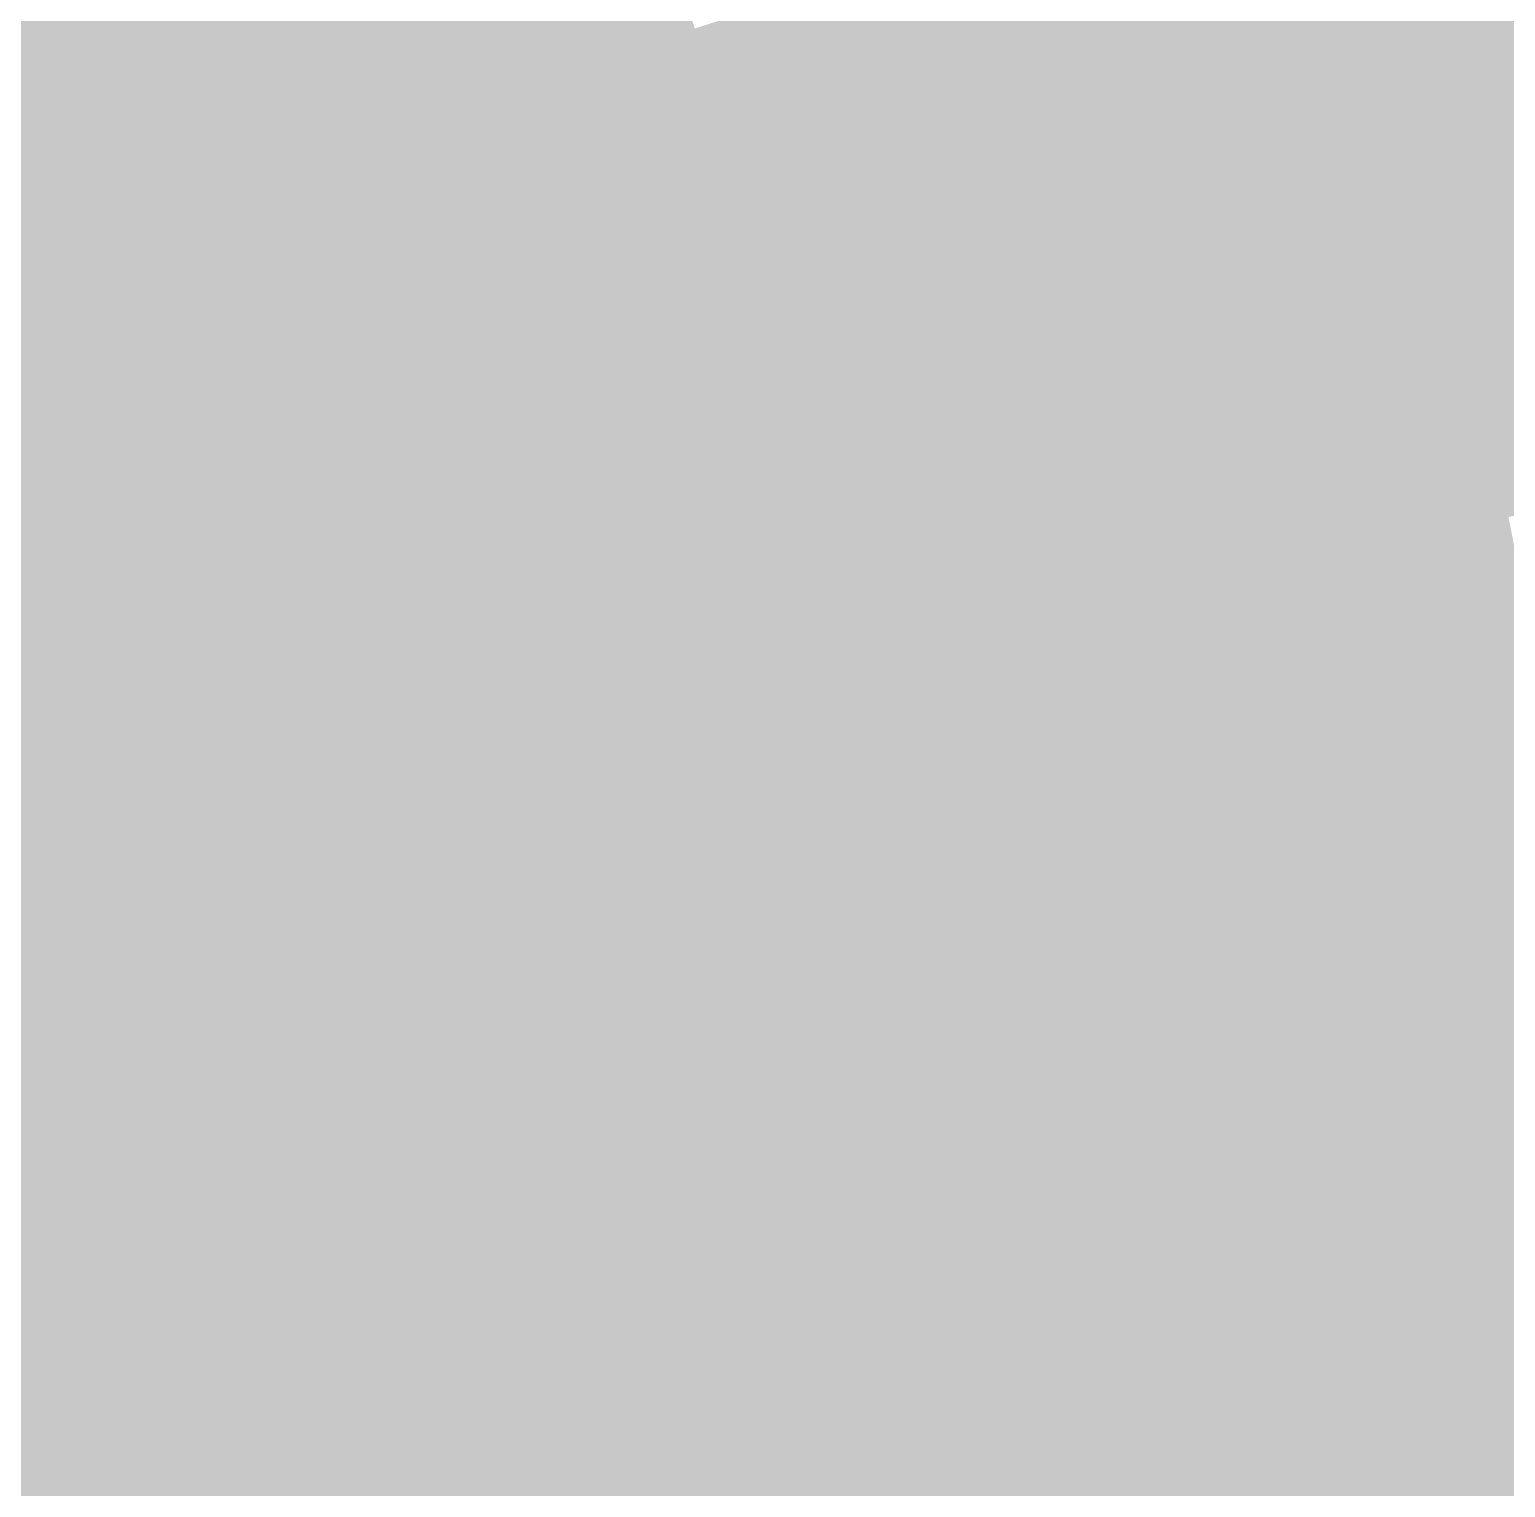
# Model space of a CAD drawing. Header units: inches. Extents: x -266 to 784, y -170 to 213.
# Drawn here: x -25.35 to -10.17, y 41.03 to 56.01 of the extents above; entities that cross this region are included whole.
import ezdxf

# ---------------------------------------------------------------- set-up
doc = ezdxf.new("R2010")
doc.units = ezdxf.units.IN
doc.header["$MEASUREMENT"] = 0

msp = doc.modelspace()

# ---------------------------------------------------------------- linework, layer by layer
at = {"color": 86, "true_color": 0x158000}
msp.add_solid([(-21.593702, 55.979568), (-21.953597, 56.912561), (-20.213391, 56.492644), (-20.550281, 57.434188)], dxfattribs=at)
at = {"color": 86, "true_color": 0x108400}
msp.add_solid([(-24.71972, 55.766795), (-25.124961, 56.681005), (-23.343689, 56.356651), (-23.726373, 57.280531)], dxfattribs=at)
at = {"color": 86, "true_color": 0x1f7700}
msp.add_solid([(-15.46934, 55.899012), (-15.736053, 56.862788), (-14.09285, 56.261813), (-14.335831, 57.231844)], dxfattribs=at)
at = {"color": 86, "true_color": 0x267300}
msp.add_solid([(-11.120148, 55.904761), (-11.315239, 56.885546), (-9.744828, 56.160826), (-9.91579, 57.146103)], dxfattribs=at)
at = {"color": 86, "true_color": 0x138000}
msp.add_solid([(-22.961006, 55.432772), (-23.343689, 56.356651), (-21.593702, 55.979568), (-21.953597, 56.912561)], dxfattribs=at)
at = {"color": 86, "true_color": 0x187c00}
msp.add_solid([(-19.876501, 55.5511), (-20.213391, 56.492644), (-18.507223, 56.022163), (-18.820904, 56.971691)], dxfattribs=at)
at = {"color": 86, "true_color": 0x1c7700}
msp.add_solid([(-16.836511, 55.502539), (-17.126796, 56.45948), (-15.46934, 55.899012), (-15.736053, 56.862788)], dxfattribs=at)
at = {"color": 86, "true_color": 0x247300}
msp.add_solid([(-12.488771, 55.615021), (-12.707872, 56.590724), (-11.120148, 55.904761), (-11.315239, 56.885546)], dxfattribs=at)
at = {"color": 96, "true_color": 0x0d8400}
msp.add_solid([(-26.080861, 55.143347), (-26.508416, 56.047336), (-24.71972, 55.766795), (-25.124961, 56.681005)], dxfattribs=at)
at = {"color": 86, "true_color": 0x217300}
msp.add_solid([(-13.84987, 55.291781), (-14.09285, 56.261813), (-12.488771, 55.615021), (-12.707872, 56.590724)], dxfattribs=at)
at = {"color": 86, "true_color": 0x157c00}
msp.add_solid([(-21.233807, 55.046575), (-21.593702, 55.979568), (-19.876501, 55.5511), (-20.213391, 56.492644)], dxfattribs=at)
at = {"color": 86, "true_color": 0x1a7700}
msp.add_solid([(-18.193541, 55.072634), (-18.507223, 56.022163), (-16.836511, 55.502539), (-17.126796, 56.45948)], dxfattribs=at)
at = {"color": 86, "true_color": 0x108000}
msp.add_solid([(-24.314479, 54.852585), (-24.71972, 55.766795), (-22.961006, 55.432772), (-23.343689, 56.356651)], dxfattribs=at)
at = {"color": 86, "true_color": 0x1e7300}
msp.add_solid([(-15.202627, 54.935236), (-15.46934, 55.899012), (-13.84987, 55.291781), (-14.09285, 56.261813)], dxfattribs=at)
at = {"color": 86, "true_color": 0x256f00}
msp.add_solid([(-10.925058, 54.923976), (-11.120148, 55.904761), (-9.573866, 55.175548), (-9.744828, 56.160826)], dxfattribs=at)
at = {"color": 86, "true_color": 0x127c00}
msp.add_solid([(-22.578323, 54.508892), (-22.961006, 55.432772), (-21.233807, 55.046575), (-21.593702, 55.979568)], dxfattribs=at)
at = {"color": 86, "true_color": 0x177700}
msp.add_solid([(-19.539611, 54.609556), (-19.876501, 55.5511), (-18.193541, 55.072634), (-18.507223, 56.022163)], dxfattribs=at)
at = {"color": 86, "true_color": 0x1b7300}
msp.add_solid([(-16.546227, 54.545599), (-16.836511, 55.502539), (-15.202627, 54.935236), (-15.46934, 55.899012)], dxfattribs=at)
at = {"color": 86, "true_color": 0x226f00}
msp.add_solid([(-12.269669, 54.639319), (-12.488771, 55.615021), (-10.925058, 54.923976), (-11.120148, 55.904761)], dxfattribs=at)
at = {"color": 96, "true_color": 0x0c8000}
msp.add_solid([(-25.653306, 54.239358), (-26.080861, 55.143347), (-24.314479, 54.852585), (-24.71972, 55.766795)], dxfattribs=at)
at = {"color": 86, "true_color": 0x147700}
msp.add_solid([(-20.873912, 54.113582), (-21.233807, 55.046575), (-19.539611, 54.609556), (-19.876501, 55.5511)], dxfattribs=at)
at = {"color": 86, "true_color": 0x206f00}
msp.add_solid([(-13.60689, 54.32175), (-13.84987, 55.291781), (-12.269669, 54.639319), (-12.488771, 55.615021)], dxfattribs=at)
at = {"color": 96, "true_color": 0x0f7c00}
msp.add_solid([(-23.909238, 53.938376), (-24.314479, 54.852585), (-22.578323, 54.508892), (-22.961006, 55.432772)], dxfattribs=at)
at = {"color": 86, "true_color": 0x197300}
msp.add_solid([(-17.879859, 54.123106), (-18.193541, 55.072634), (-16.546227, 54.545599), (-16.836511, 55.502539)], dxfattribs=at)
at = {"color": 86, "true_color": 0x1d6f00}
msp.add_solid([(-14.935914, 53.97146), (-15.202627, 54.935236), (-13.60689, 54.32175), (-13.84987, 55.291781)], dxfattribs=at)
at = {"color": 86, "true_color": 0x167300}
msp.add_solid([(-19.202722, 53.668012), (-19.539611, 54.609556), (-17.879859, 54.123106), (-18.193541, 55.072634)], dxfattribs=at)
at = {"color": 86, "true_color": 0x236b00}
msp.add_solid([(-10.729968, 53.94319), (-10.925058, 54.923976), (-9.402904, 54.19027), (-9.573866, 55.175548)], dxfattribs=at)
at = {"color": 86, "true_color": 0x117700}
msp.add_solid([(-22.195639, 53.585013), (-22.578323, 54.508892), (-20.873912, 54.113582), (-21.233807, 55.046575)], dxfattribs=at)
at = {"color": 86, "true_color": 0x1a6f00}
msp.add_solid([(-16.255942, 53.588659), (-16.546227, 54.545599), (-14.935914, 53.97146), (-15.202627, 54.935236)], dxfattribs=at)
at = {"color": 86, "true_color": 0x216b00}
msp.add_solid([(-12.050568, 53.663617), (-12.269669, 54.639319), (-10.729968, 53.94319), (-10.925058, 54.923976)], dxfattribs=at)
at = {"color": 96, "true_color": 0x0c7c00}
msp.add_solid([(-25.225751, 53.335368), (-25.653306, 54.239358), (-23.909238, 53.938376), (-24.314479, 54.852585)], dxfattribs=at)
at = {"color": 86, "true_color": 0x1e6b00}
msp.add_solid([(-13.36391, 53.351719), (-13.60689, 54.32175), (-12.050568, 53.663617), (-12.269669, 54.639319)], dxfattribs=at)
at = {"color": 96, "true_color": 0x0e7700}
msp.add_solid([(-23.503996, 53.024166), (-23.909238, 53.938376), (-22.195639, 53.585013), (-22.578323, 54.508892)], dxfattribs=at)
at = {"color": 86, "true_color": 0x137300}
msp.add_solid([(-20.514017, 53.18059), (-20.873912, 54.113582), (-19.202722, 53.668012), (-19.539611, 54.609556)], dxfattribs=at)
at = {"color": 86, "true_color": 0x186f00}
msp.add_solid([(-17.566177, 53.173578), (-17.879859, 54.123106), (-16.255942, 53.588659), (-16.546227, 54.545599)], dxfattribs=at)
at = {"color": 86, "true_color": 0x1c6b00}
msp.add_solid([(-14.669202, 53.007684), (-14.935914, 53.97146), (-13.36391, 53.351719), (-13.60689, 54.32175)], dxfattribs=at)
at = {"color": 96, "true_color": 0x097c00}
msp.add_solid([(-26.527068, 52.700234), (-26.97668, 53.593458), (-25.225751, 53.335368), (-25.653306, 54.239358)], dxfattribs=at)
at = {"color": 86, "true_color": 0x226600}
msp.add_solid([(-10.534877, 52.962405), (-10.729968, 53.94319), (-9.231942, 53.204993), (-9.402904, 54.19027)], dxfattribs=at)
at = {"color": 86, "true_color": 0x117300}
msp.add_solid([(-21.812956, 52.661133), (-22.195639, 53.585013), (-20.514017, 53.18059), (-20.873912, 54.113582)], dxfattribs=at)
at = {"color": 86, "true_color": 0x156f00}
msp.add_solid([(-18.865832, 52.726468), (-19.202722, 53.668012), (-17.566177, 53.173578), (-17.879859, 54.123106)], dxfattribs=at)
at = {"color": 96, "true_color": 0x0c7700}
msp.add_solid([(-24.798195, 52.431379), (-25.225751, 53.335368), (-23.503996, 53.024166), (-23.909238, 53.938376)], dxfattribs=at)
at = {"color": 86, "true_color": 0x196b00}
msp.add_solid([(-15.965657, 52.631718), (-16.255942, 53.588659), (-14.669202, 53.007684), (-14.935914, 53.97146)], dxfattribs=at)
at = {"color": 86, "true_color": 0x206600}
msp.add_solid([(-11.831467, 52.687915), (-12.050568, 53.663617), (-10.534877, 52.962405), (-10.729968, 53.94319)], dxfattribs=at)
at = {"color": 96, "true_color": 0x0e7300}
msp.add_solid([(-23.098755, 52.109956), (-23.503996, 53.024166), (-21.812956, 52.661133), (-22.195639, 53.585013)], dxfattribs=at)
at = {"color": 86, "true_color": 0x136f00}
msp.add_solid([(-20.154122, 52.247597), (-20.514017, 53.18059), (-18.865832, 52.726468), (-19.202722, 53.668012)], dxfattribs=at)
at = {"color": 86, "true_color": 0x176b00}
msp.add_solid([(-17.252496, 52.22405), (-17.566177, 53.173578), (-15.965657, 52.631718), (-16.255942, 53.588659)], dxfattribs=at)
at = {"color": 86, "true_color": 0x1d6600}
msp.add_solid([(-13.12093, 52.381688), (-13.36391, 53.351719), (-11.831467, 52.687915), (-12.050568, 53.663617)], dxfattribs=at)
at = {"color": 96, "true_color": 0x097700}
msp.add_solid([(-26.077457, 51.807009), (-26.527068, 52.700234), (-24.798195, 52.431379), (-25.225751, 53.335368)], dxfattribs=at)
at = {"color": 86, "true_color": 0x1b6600}
msp.add_solid([(-14.402489, 52.043908), (-14.669202, 53.007684), (-13.12093, 52.381688), (-13.36391, 53.351719)], dxfattribs=at)
at = {"color": 86, "true_color": 0x106f00}
msp.add_solid([(-21.430272, 51.737254), (-21.812956, 52.661133), (-20.154122, 52.247597), (-20.514017, 53.18059)], dxfattribs=at)
at = {"color": 86, "true_color": 0x146b00}
msp.add_solid([(-18.528942, 51.784924), (-18.865832, 52.726468), (-17.252496, 52.22405), (-17.566177, 53.173578)], dxfattribs=at)
at = {"color": 78, "true_color": 0x216200}
msp.add_solid([(-10.339787, 51.98162), (-10.534877, 52.962405), (-9.06098, 52.219715), (-9.231942, 53.204993)], dxfattribs=at)
at = {"color": 96, "true_color": 0x0b7300}
msp.add_solid([(-24.37064, 51.52739), (-24.798195, 52.431379), (-23.098755, 52.109956), (-23.503996, 53.024166)], dxfattribs=at)
at = {"color": 86, "true_color": 0x186600}
msp.add_solid([(-15.675373, 51.674778), (-15.965657, 52.631718), (-14.402489, 52.043908), (-14.669202, 53.007684)], dxfattribs=at)
at = {"color": 78, "true_color": 0x1e6200}
msp.add_solid([(-11.612366, 51.712213), (-11.831467, 52.687915), (-10.339787, 51.98162), (-10.534877, 52.962405)], dxfattribs=at)
at = {"color": 96, "true_color": 0x0d6f00}
msp.add_solid([(-22.693514, 51.195746), (-23.098755, 52.109956), (-21.430272, 51.737254), (-21.812956, 52.661133)], dxfattribs=at)
at = {"color": 86, "true_color": 0x126b00}
msp.add_solid([(-19.794227, 51.314604), (-20.154122, 52.247597), (-18.528942, 51.784924), (-18.865832, 52.726468)], dxfattribs=at)
at = {"color": 88, "true_color": 0x1c6200}
msp.add_solid([(-12.87795, 51.411656), (-13.12093, 52.381688), (-11.612366, 51.712213), (-11.831467, 52.687915)], dxfattribs=at)
at = {"color": 88, "true_color": 0x166600}
msp.add_solid([(-16.938814, 51.274522), (-17.252496, 52.22405), (-15.675373, 51.674778), (-15.965657, 52.631718)], dxfattribs=at)
at = {"color": 96, "true_color": 0x097300}
msp.add_solid([(-25.627846, 50.913785), (-26.077457, 51.807009), (-24.37064, 51.52739), (-24.798195, 52.431379)], dxfattribs=at)
at = {"color": 88, "true_color": 0x1a6200}
msp.add_solid([(-14.135776, 51.080131), (-14.402489, 52.043908), (-12.87795, 51.411656), (-13.12093, 52.381688)], dxfattribs=at)
at = {"color": 96, "true_color": 0x0f6b00}
msp.add_solid([(-21.047589, 50.813374), (-21.430272, 51.737254), (-19.794227, 51.314604), (-20.154122, 52.247597)], dxfattribs=at)
at = {"color": 88, "true_color": 0x146600}
msp.add_solid([(-18.192052, 50.84338), (-18.528942, 51.784924), (-16.938814, 51.274522), (-17.252496, 52.22405)], dxfattribs=at)
at = {"color": 78, "true_color": 0x1f5e00}
msp.add_solid([(-10.144697, 51.000835), (-10.339787, 51.98162), (-8.890018, 51.234437), (-9.06098, 52.219715)], dxfattribs=at)
at = {"color": 96, "true_color": 0x0b6f00}
msp.add_solid([(-23.943085, 50.6234), (-24.37064, 51.52739), (-22.693514, 51.195746), (-23.098755, 52.109956)], dxfattribs=at)
at = {"color": 88, "true_color": 0x176200}
msp.add_solid([(-15.385088, 50.717838), (-15.675373, 51.674778), (-14.135776, 51.080131), (-14.402489, 52.043908)], dxfattribs=at)
at = {"color": 78, "true_color": 0x1d5e00}
msp.add_solid([(-11.393264, 50.736511), (-11.612366, 51.712213), (-10.144697, 51.000835), (-10.339787, 51.98162)], dxfattribs=at)
at = {"color": 96, "true_color": 0x0d6b00}
msp.add_solid([(-22.288272, 50.281537), (-22.693514, 51.195746), (-21.047589, 50.813374), (-21.430272, 51.737254)], dxfattribs=at)
at = {"color": 88, "true_color": 0x116600}
msp.add_solid([(-19.434332, 50.381611), (-19.794227, 51.314604), (-18.192052, 50.84338), (-18.528942, 51.784924)], dxfattribs=at)
at = {"color": 88, "true_color": 0x156200}
msp.add_solid([(-16.625132, 50.324994), (-16.938814, 51.274522), (-15.385088, 50.717838), (-15.675373, 51.674778)], dxfattribs=at)
at = {"color": 88, "true_color": 0x1b5e00}
msp.add_solid([(-12.634969, 50.441625), (-12.87795, 51.411656), (-11.393264, 50.736511), (-11.612366, 51.712213)], dxfattribs=at)
at = {"color": 96, "true_color": 0x086f00}
msp.add_solid([(-25.178234, 50.020561), (-25.627846, 50.913785), (-23.943085, 50.6234), (-24.37064, 51.52739)], dxfattribs=at)
at = {"color": 88, "true_color": 0x0f6600}
msp.add_solid([(-20.664905, 49.889495), (-21.047589, 50.813374), (-19.434332, 50.381611), (-19.794227, 51.314604)], dxfattribs=at)
at = {"color": 88, "true_color": 0x195e00}
msp.add_solid([(-13.869063, 50.116355), (-14.135776, 51.080131), (-12.634969, 50.441625), (-12.87795, 51.411656)], dxfattribs=at)
at = {"color": 96, "true_color": 0x0a6b00}
msp.add_solid([(-23.51553, 49.719411), (-23.943085, 50.6234), (-22.288272, 50.281537), (-22.693514, 51.195746)], dxfattribs=at)
at = {"color": 88, "true_color": 0x136200}
msp.add_solid([(-17.855162, 49.901835), (-18.192052, 50.84338), (-16.625132, 50.324994), (-16.938814, 51.274522)], dxfattribs=at)
at = {"color": 88, "true_color": 0x165e00}
msp.add_solid([(-15.094803, 49.760897), (-15.385088, 50.717838), (-13.869063, 50.116355), (-14.135776, 51.080131)], dxfattribs=at)
at = {"color": 88, "true_color": 0x1c5a00}
msp.add_solid([(-11.174163, 49.760809), (-11.393264, 50.736511), (-9.949606, 50.020049), (-10.144697, 51.000835)], dxfattribs=at)
at = {"color": 96, "true_color": 0x066f00}
msp.add_solid([(-26.398217, 49.387591), (-26.869614, 50.269512), (-25.178234, 50.020561), (-25.627846, 50.913785)], dxfattribs=at)
at = {"color": 88, "true_color": 0x106200}
msp.add_solid([(-19.074437, 49.448618), (-19.434332, 50.381611), (-17.855162, 49.901835), (-18.192052, 50.84338)], dxfattribs=at)
at = {"color": 88, "true_color": 0x0c6600}
msp.add_solid([(-21.883031, 49.367327), (-22.288272, 50.281537), (-20.664905, 49.889495), (-21.047589, 50.813374)], dxfattribs=at)
at = {"color": 88, "true_color": 0x145e00}
msp.add_solid([(-16.31145, 49.375465), (-16.625132, 50.324994), (-15.094803, 49.760897), (-15.385088, 50.717838)], dxfattribs=at)
at = {"color": 88, "true_color": 0x1a5a00}
msp.add_solid([(-12.391989, 49.471594), (-12.634969, 50.441625), (-11.174163, 49.760809), (-11.393264, 50.736511)], dxfattribs=at)
at = {"color": 96, "true_color": 0x086b00}
msp.add_solid([(-24.728623, 49.127337), (-25.178234, 50.020561), (-23.51553, 49.719411), (-23.943085, 50.6234)], dxfattribs=at)
at = {"color": 88, "true_color": 0x0e6200}
msp.add_solid([(-20.282222, 48.965615), (-20.664905, 49.889495), (-19.074437, 49.448618), (-19.434332, 50.381611)], dxfattribs=at)
at = {"color": 88, "true_color": 0x175a00}
msp.add_solid([(-13.602351, 49.152579), (-13.869063, 50.116355), (-12.391989, 49.471594), (-12.634969, 50.441625)], dxfattribs=at)
at = {"color": 96, "true_color": 0x0a6600}
msp.add_solid([(-23.087975, 48.815422), (-23.51553, 49.719411), (-21.883031, 49.367327), (-22.288272, 50.281537)], dxfattribs=at)
at = {"color": 88, "true_color": 0x125e00}
msp.add_solid([(-17.518272, 48.960291), (-17.855162, 49.901835), (-16.31145, 49.375465), (-16.625132, 50.324994)], dxfattribs=at)
at = {"color": 88, "true_color": 0x155a00}
msp.add_solid([(-14.804519, 48.803957), (-15.094803, 49.760897), (-13.602351, 49.152579), (-13.869063, 50.116355)], dxfattribs=at)
at = {"color": 96, "true_color": 0x056b00}
msp.add_solid([(-25.926821, 48.50567), (-26.398217, 49.387591), (-24.728623, 49.127337), (-25.178234, 50.020561)], dxfattribs=at)
at = {"color": 88, "true_color": 0x1a5500}
msp.add_solid([(-10.955062, 48.785107), (-11.174163, 49.760809), (-9.754516, 49.039264), (-9.949606, 50.020049)], dxfattribs=at)
at = {"color": 88, "true_color": 0x0c6200}
msp.add_solid([(-21.47779, 48.453117), (-21.883031, 49.367327), (-20.282222, 48.965615), (-20.664905, 49.889495)], dxfattribs=at)
at = {"color": 88, "true_color": 0x105e00}
msp.add_solid([(-18.714542, 48.515626), (-19.074437, 49.448618), (-17.518272, 48.960291), (-17.855162, 49.901835)], dxfattribs=at)
at = {"color": 88, "true_color": 0x135a00}
msp.add_solid([(-15.997769, 48.425937), (-16.31145, 49.375465), (-14.804519, 48.803957), (-15.094803, 49.760897)], dxfattribs=at)
at = {"color": 88, "true_color": 0x185500}
msp.add_solid([(-12.149009, 48.501563), (-12.391989, 49.471594), (-10.955062, 48.785107), (-11.174163, 49.760809)], dxfattribs=at)
at = {"color": 96, "true_color": 0x086600}
msp.add_solid([(-24.279012, 48.234112), (-24.728623, 49.127337), (-23.087975, 48.815422), (-23.51553, 49.719411)], dxfattribs=at)
at = {"color": 88, "true_color": 0x165500}
msp.add_solid([(-13.335638, 48.188803), (-13.602351, 49.152579), (-12.149009, 48.501563), (-12.391989, 49.471594)], dxfattribs=at)
at = {"color": 88, "true_color": 0x0a6200}
msp.add_solid([(-22.66042, 47.911433), (-23.087975, 48.815422), (-21.47779, 48.453117), (-21.883031, 49.367327)], dxfattribs=at)
at = {"color": 88, "true_color": 0x0e5e00}
msp.add_solid([(-19.899538, 48.041736), (-20.282222, 48.965615), (-18.714542, 48.515626), (-19.074437, 49.448618)], dxfattribs=at)
at = {"color": 88, "true_color": 0x115a00}
msp.add_solid([(-17.181383, 48.018747), (-17.518272, 48.960291), (-15.997769, 48.425937), (-16.31145, 49.375465)], dxfattribs=at)
at = {"color": 88, "true_color": 0x145500}
msp.add_solid([(-14.514234, 47.847017), (-14.804519, 48.803957), (-13.335638, 48.188803), (-13.602351, 49.152579)], dxfattribs=at)
at = {"color": 96, "true_color": 0x056600}
msp.add_solid([(-25.455424, 47.623748), (-25.926821, 48.50567), (-24.279012, 48.234112), (-24.728623, 49.127337)], dxfattribs=at)
at = {"color": 88, "true_color": 0x195100}
msp.add_solid([(-10.735961, 47.809404), (-10.955062, 48.785107), (-9.559426, 48.058479), (-9.754516, 49.039264)], dxfattribs=at)
at = {"color": 88, "true_color": 0x0b5e00}
msp.add_solid([(-21.072548, 47.538907), (-21.47779, 48.453117), (-19.899538, 48.041736), (-20.282222, 48.965615)], dxfattribs=at)
at = {"color": 88, "true_color": 0x0f5a00}
msp.add_solid([(-18.354647, 47.582633), (-18.714542, 48.515626), (-17.181383, 48.018747), (-17.518272, 48.960291)], dxfattribs=at)
at = {"color": 98, "true_color": 0x076200}
msp.add_solid([(-23.8294, 47.340888), (-24.279012, 48.234112), (-22.66042, 47.911433), (-23.087975, 48.815422)], dxfattribs=at)
at = {"color": 88, "true_color": 0x125500}
msp.add_solid([(-15.684087, 47.476409), (-15.997769, 48.425937), (-14.514234, 47.847017), (-14.804519, 48.803957)], dxfattribs=at)
at = {"color": 88, "true_color": 0x175100}
msp.add_solid([(-11.906029, 47.531531), (-12.149009, 48.501563), (-10.735961, 47.809404), (-10.955062, 48.785107)], dxfattribs=at)
at = {"color": 98, "true_color": 0x095e00}
msp.add_solid([(-22.232865, 47.007443), (-22.66042, 47.911433), (-21.072548, 47.538907), (-21.47779, 48.453117)], dxfattribs=at)
at = {"color": 88, "true_color": 0x0d5a00}
msp.add_solid([(-19.516855, 47.117856), (-19.899538, 48.041736), (-18.354647, 47.582633), (-18.714542, 48.515626)], dxfattribs=at)
at = {"color": 88, "true_color": 0x105500}
msp.add_solid([(-16.844493, 47.077203), (-17.181383, 48.018747), (-15.684087, 47.476409), (-15.997769, 48.425937)], dxfattribs=at)
at = {"color": 88, "true_color": 0x155100}
msp.add_solid([(-13.068925, 47.225027), (-13.335638, 48.188803), (-11.906029, 47.531531), (-12.149009, 48.501563)], dxfattribs=at)
at = {"color": 98, "true_color": 0x056200}
msp.add_solid([(-24.984027, 46.741827), (-25.455424, 47.623748), (-23.8294, 47.340888), (-24.279012, 48.234112)], dxfattribs=at)
at = {"color": 88, "true_color": 0x135100}
msp.add_solid([(-14.223949, 46.890076), (-14.514234, 47.847017), (-13.068925, 47.225027), (-13.335638, 48.188803)], dxfattribs=at)
at = {"color": 88, "true_color": 0x0b5a00}
msp.add_solid([(-20.667307, 46.624698), (-21.072548, 47.538907), (-19.516855, 47.117856), (-19.899538, 48.041736)], dxfattribs=at)
at = {"color": 88, "true_color": 0x0e5500}
msp.add_solid([(-17.994752, 46.64964), (-18.354647, 47.582633), (-16.844493, 47.077203), (-17.181383, 48.018747)], dxfattribs=at)
at = {"color": 88, "true_color": 0x184d00}
msp.add_solid([(-10.51686, 46.833702), (-10.735961, 47.809404), (-9.364335, 47.077693), (-9.559426, 48.058479)], dxfattribs=at)
at = {"color": 98, "true_color": 0x075e00}
msp.add_solid([(-23.379789, 46.447664), (-23.8294, 47.340888), (-22.232865, 47.007443), (-22.66042, 47.911433)], dxfattribs=at)
at = {"color": 88, "true_color": 0x115100}
msp.add_solid([(-15.370405, 46.526881), (-15.684087, 47.476409), (-14.223949, 46.890076), (-14.514234, 47.847017)], dxfattribs=at)
at = {"color": 88, "true_color": 0x164d00}
msp.add_solid([(-11.663049, 46.5615), (-11.906029, 47.531531), (-10.51686, 46.833702), (-10.735961, 47.809404)], dxfattribs=at)
at = {"color": 98, "true_color": 0x036200}
msp.add_solid([(-26.123604, 46.114611), (-26.616502, 46.984698), (-24.984027, 46.741827), (-25.455424, 47.623748)], dxfattribs=at)
at = {"color": 98, "true_color": 0x095a00}
msp.add_solid([(-21.80531, 46.103454), (-22.232865, 47.007443), (-20.667307, 46.624698), (-21.072548, 47.538907)], dxfattribs=at)
at = {"color": 88, "true_color": 0x0c5500}
msp.add_solid([(-19.134172, 46.193977), (-19.516855, 47.117856), (-17.994752, 46.64964), (-18.354647, 47.582633)], dxfattribs=at)
at = {"color": 88, "true_color": 0x144d00}
msp.add_solid([(-12.802212, 46.261251), (-13.068925, 47.225027), (-11.663049, 46.5615), (-11.906029, 47.531531)], dxfattribs=at)
at = {"color": 98, "true_color": 0x055e00}
msp.add_solid([(-24.51263, 45.859906), (-24.984027, 46.741827), (-23.379789, 46.447664), (-23.8294, 47.340888)], dxfattribs=at)
at = {"color": 88, "true_color": 0x105100}
msp.add_solid([(-16.507603, 46.135659), (-16.844493, 47.077203), (-15.370405, 46.526881), (-15.684087, 47.476409)], dxfattribs=at)
at = {"color": 88, "true_color": 0x124d00}
msp.add_solid([(-13.933665, 45.933136), (-14.223949, 46.890076), (-12.802212, 46.261251), (-13.068925, 47.225027)], dxfattribs=at)
at = {"color": 88, "true_color": 0x0a5500}
msp.add_solid([(-20.262066, 45.710488), (-20.667307, 46.624698), (-19.134172, 46.193977), (-19.516855, 47.117856)], dxfattribs=at)
at = {"color": 88, "true_color": 0x0e5100}
msp.add_solid([(-17.634857, 45.716647), (-17.994752, 46.64964), (-16.507603, 46.135659), (-16.844493, 47.077203)], dxfattribs=at)
at = {"color": 88, "true_color": 0x164900}
msp.add_solid([(-10.297758, 45.858), (-10.51686, 46.833702), (-9.169245, 46.096908), (-9.364335, 47.077693)], dxfattribs=at)
at = {"color": 98, "true_color": 0x075a00}
msp.add_solid([(-22.930178, 45.554439), (-23.379789, 46.447664), (-21.80531, 46.103454), (-22.232865, 47.007443)], dxfattribs=at)
at = {"color": 88, "true_color": 0x104d00}
msp.add_solid([(-15.056724, 45.577353), (-15.370405, 46.526881), (-13.933665, 45.933136), (-14.223949, 46.890076)], dxfattribs=at)
at = {"color": 98, "true_color": 0x035e00}
msp.add_solid([(-25.630706, 45.244524), (-26.123604, 46.114611), (-24.51263, 45.859906), (-24.984027, 46.741827)], dxfattribs=at)
at = {"color": 88, "true_color": 0x154900}
msp.add_solid([(-11.420068, 45.591469), (-11.663049, 46.5615), (-10.297758, 45.858), (-10.51686, 46.833702)], dxfattribs=at)
at = {"color": 98, "true_color": 0x085500}
msp.add_solid([(-21.377755, 45.199465), (-21.80531, 46.103454), (-20.262066, 45.710488), (-20.667307, 46.624698)], dxfattribs=at)
at = {"color": 88, "true_color": 0x0c5100}
msp.add_solid([(-18.751488, 45.270097), (-19.134172, 46.193977), (-17.634857, 45.716647), (-17.994752, 46.64964)], dxfattribs=at)
at = {"color": 98, "true_color": 0x055a00}
msp.add_solid([(-24.041234, 44.977984), (-24.51263, 45.859906), (-22.930178, 45.554439), (-23.379789, 46.447664)], dxfattribs=at)
at = {"color": 88, "true_color": 0x0f4d00}
msp.add_solid([(-16.170713, 45.194115), (-16.507603, 46.135659), (-15.056724, 45.577353), (-15.370405, 46.526881)], dxfattribs=at)
at = {"color": 88, "true_color": 0x134900}
msp.add_solid([(-12.5355, 45.297475), (-12.802212, 46.261251), (-11.420068, 45.591469), (-11.663049, 46.5615)], dxfattribs=at)
at = {"color": 88, "true_color": 0x0a5100}
msp.add_solid([(-19.856824, 44.796278), (-20.262066, 45.710488), (-18.751488, 45.270097), (-19.134172, 46.193977)], dxfattribs=at)
at = {"color": 88, "true_color": 0x0d4d00}
msp.add_solid([(-17.274962, 44.783654), (-17.634857, 45.716647), (-16.170713, 45.194115), (-16.507603, 46.135659)], dxfattribs=at)
at = {"color": 88, "true_color": 0x114900}
msp.add_solid([(-13.64338, 44.976196), (-13.933665, 45.933136), (-12.5355, 45.297475), (-12.802212, 46.261251)], dxfattribs=at)
at = {"color": 98, "true_color": 0x065500}
msp.add_solid([(-22.480566, 44.661215), (-22.930178, 45.554439), (-21.377755, 45.199465), (-21.80531, 46.103454)], dxfattribs=at)
at = {"color": 88, "true_color": 0x154400}
msp.add_solid([(-10.078657, 44.882298), (-10.297758, 45.858), (-8.974155, 45.116123), (-9.169245, 46.096908)], dxfattribs=at)
at = {"color": 98, "true_color": 0x025a00}
msp.add_solid([(-25.137808, 44.374437), (-25.630706, 45.244524), (-24.041234, 44.977984), (-24.51263, 45.859906)], dxfattribs=at)
at = {"color": 88, "true_color": 0x104900}
msp.add_solid([(-14.743042, 44.627824), (-15.056724, 45.577353), (-13.64338, 44.976196), (-13.933665, 45.933136)], dxfattribs=at)
at = {"color": 88, "true_color": 0x134400}
msp.add_solid([(-11.177088, 44.621438), (-11.420068, 45.591469), (-10.078657, 44.882298), (-10.297758, 45.858)], dxfattribs=at)
at = {"color": 98, "true_color": 0x085100}
msp.add_solid([(-20.9502, 44.295475), (-21.377755, 45.199465), (-19.856824, 44.796278), (-20.262066, 45.710488)], dxfattribs=at)
at = {"color": 88, "true_color": 0x0b4d00}
msp.add_solid([(-18.368805, 44.346218), (-18.751488, 45.270097), (-17.274962, 44.783654), (-17.634857, 45.716647)], dxfattribs=at)
at = {"color": 98, "true_color": 0x045500}
msp.add_solid([(-23.569837, 44.096063), (-24.041234, 44.977984), (-22.480566, 44.661215), (-22.930178, 45.554439)], dxfattribs=at)
at = {"color": 88, "true_color": 0x0e4900}
msp.add_solid([(-15.833823, 44.252571), (-16.170713, 45.194115), (-14.743042, 44.627824), (-15.056724, 45.577353)], dxfattribs=at)
at = {"color": 88, "true_color": 0x124400}
msp.add_solid([(-12.268787, 44.333699), (-12.5355, 45.297475), (-11.177088, 44.621438), (-11.420068, 45.591469)], dxfattribs=at)
at = {"color": 98, "true_color": 0x005a00}
msp.add_solid([(-26.21924, 43.744159), (-26.733343, 44.601888), (-25.137808, 44.374437), (-25.630706, 45.244524)], dxfattribs=at)
at = {"color": 98, "true_color": 0x094d00}
msp.add_solid([(-19.451583, 43.882068), (-19.856824, 44.796278), (-18.368805, 44.346218), (-18.751488, 45.270097)], dxfattribs=at)
at = {"color": 88, "true_color": 0x104400}
msp.add_solid([(-13.353095, 44.019255), (-13.64338, 44.976196), (-12.268787, 44.333699), (-12.5355, 45.297475)], dxfattribs=at)
at = {"color": 98, "true_color": 0x065100}
msp.add_solid([(-22.030955, 43.767991), (-22.480566, 44.661215), (-20.9502, 44.295475), (-21.377755, 45.199465)], dxfattribs=at)
at = {"color": 88, "true_color": 0x0c4900}
msp.add_solid([(-16.915067, 43.850662), (-17.274962, 44.783654), (-15.833823, 44.252571), (-16.170713, 45.194115)], dxfattribs=at)
at = {"color": 98, "true_color": 0x025500}
msp.add_solid([(-24.64491, 43.50435), (-25.137808, 44.374437), (-23.569837, 44.096063), (-24.041234, 44.977984)], dxfattribs=at)
at = {"color": 88, "true_color": 0x0f4400}
msp.add_solid([(-14.42936, 43.678296), (-14.743042, 44.627824), (-13.353095, 44.019255), (-13.64338, 44.976196)], dxfattribs=at)
at = {"color": 98, "true_color": 0x084d00}
msp.add_solid([(-20.522644, 43.391486), (-20.9502, 44.295475), (-19.451583, 43.882068), (-19.856824, 44.796278)], dxfattribs=at)
at = {"color": 88, "true_color": 0x0a4900}
msp.add_solid([(-17.986121, 43.422338), (-18.368805, 44.346218), (-16.915067, 43.850662), (-17.274962, 44.783654)], dxfattribs=at)
at = {"color": 88, "true_color": 0x124000}
msp.add_solid([(-10.934108, 43.651406), (-11.177088, 44.621438), (-9.859556, 43.906596), (-10.078657, 44.882298)], dxfattribs=at)
at = {"color": 98, "true_color": 0x045100}
msp.add_solid([(-23.09844, 43.214142), (-23.569837, 44.096063), (-22.030955, 43.767991), (-22.480566, 44.661215)], dxfattribs=at)
at = {"color": 88, "true_color": 0x0d4400}
msp.add_solid([(-15.496933, 43.311027), (-15.833823, 44.252571), (-14.42936, 43.678296), (-14.743042, 44.627824)], dxfattribs=at)
at = {"color": 88, "true_color": 0x114000}
msp.add_solid([(-12.002074, 43.369923), (-12.268787, 44.333699), (-10.934108, 43.651406), (-11.177088, 44.621438)], dxfattribs=at)
at = {"color": 98, "true_color": 0x005500}
msp.add_solid([(-25.705137, 42.886431), (-26.21924, 43.744159), (-24.64491, 43.50435), (-25.137808, 44.374437)], dxfattribs=at)
at = {"color": 98, "true_color": 0x094900}
msp.add_solid([(-19.046342, 42.967859), (-19.451583, 43.882068), (-17.986121, 43.422338), (-18.368805, 44.346218)], dxfattribs=at)
at = {"color": 88, "true_color": 0x0f4000}
msp.add_solid([(-13.06281, 43.062315), (-13.353095, 44.019255), (-12.002074, 43.369923), (-12.268787, 44.333699)], dxfattribs=at)
at = {"color": 98, "true_color": 0x064d00}
msp.add_solid([(-21.581344, 42.874766), (-22.030955, 43.767991), (-20.522644, 43.391486), (-20.9502, 44.295475)], dxfattribs=at)
at = {"color": 88, "true_color": 0x0b4400}
msp.add_solid([(-16.555172, 42.917669), (-16.915067, 43.850662), (-15.496933, 43.311027), (-15.833823, 44.252571)], dxfattribs=at)
at = {"color": 98, "true_color": 0x025100}
msp.add_solid([(-24.152011, 42.634263), (-24.64491, 43.50435), (-23.09844, 43.214142), (-23.569837, 44.096063)], dxfattribs=at)
at = {"color": 88, "true_color": 0x0e4000}
msp.add_solid([(-14.115678, 42.728768), (-14.42936, 43.678296), (-13.06281, 43.062315), (-13.353095, 44.019255)], dxfattribs=at)
at = {"color": 98, "true_color": 0x074900}
msp.add_solid([(-20.095089, 42.487497), (-20.522644, 43.391486), (-19.046342, 42.967859), (-19.451583, 43.882068)], dxfattribs=at)
at = {"color": 88, "true_color": 0x0a4400}
msp.add_solid([(-17.603438, 42.498458), (-17.986121, 43.422338), (-16.555172, 42.917669), (-16.915067, 43.850662)], dxfattribs=at)
at = {"color": 88, "true_color": 0x113c00}
msp.add_solid([(-10.691128, 42.681375), (-10.934108, 43.651406), (-9.640455, 42.930894), (-9.859556, 43.906596)], dxfattribs=at)
at = {"color": 98, "true_color": 0x044d00}
msp.add_solid([(-22.627043, 42.332221), (-23.09844, 43.214142), (-21.581344, 42.874766), (-22.030955, 43.767991)], dxfattribs=at)
at = {"color": 88, "true_color": 0x0c4000}
msp.add_solid([(-15.160043, 42.369483), (-15.496933, 43.311027), (-14.115678, 42.728768), (-14.42936, 43.678296)], dxfattribs=at)
at = {"color": 88, "true_color": 0x103c00}
msp.add_solid([(-11.735361, 42.406147), (-12.002074, 43.369923), (-10.691128, 42.681375), (-10.934108, 43.651406)], dxfattribs=at)
at = {"color": 98, "true_color": 0x005100}
msp.add_solid([(-25.191034, 42.028702), (-25.705137, 42.886431), (-24.152011, 42.634263), (-24.64491, 43.50435)], dxfattribs=at)
at = {"color": 98, "true_color": 0x054900}
msp.add_solid([(-21.131732, 41.981542), (-21.581344, 42.874766), (-20.095089, 42.487497), (-20.522644, 43.391486)], dxfattribs=at)
at = {"color": 98, "true_color": 0x084400}
msp.add_solid([(-18.6411, 42.053649), (-19.046342, 42.967859), (-17.603438, 42.498458), (-17.986121, 43.422338)], dxfattribs=at)
at = {"color": 88, "true_color": 0x0b4000}
msp.add_solid([(-16.195277, 41.984676), (-16.555172, 42.917669), (-15.160043, 42.369483), (-15.496933, 43.311027)], dxfattribs=at)
at = {"color": 88, "true_color": 0x0e3c00}
msp.add_solid([(-12.772526, 42.105375), (-13.06281, 43.062315), (-11.735361, 42.406147), (-12.002074, 43.369923)], dxfattribs=at)
at = {"color": 98, "true_color": 0x024d00}
msp.add_solid([(-23.659113, 41.764176), (-24.152011, 42.634263), (-22.627043, 42.332221), (-23.09844, 43.214142)], dxfattribs=at)
at = {"color": 98, "true_color": 0x074400}
msp.add_solid([(-19.667534, 41.583507), (-20.095089, 42.487497), (-18.6411, 42.053649), (-19.046342, 42.967859)], dxfattribs=at)
at = {"color": 88, "true_color": 0x0d3c00}
msp.add_solid([(-13.801997, 41.77924), (-14.115678, 42.728768), (-12.772526, 42.105375), (-13.06281, 43.062315)], dxfattribs=at)
at = {"color": 98, "true_color": 0x005102}
msp.add_solid([(-26.214883, 41.397825), (-26.749881, 42.242678), (-25.191034, 42.028702), (-25.705137, 42.886431)], dxfattribs=at)
at = {"color": 98, "true_color": 0x044900}
msp.add_solid([(-22.155647, 41.450299), (-22.627043, 42.332221), (-21.131732, 41.981542), (-21.581344, 42.874766)], dxfattribs=at)
at = {"color": 98, "true_color": 0x094000}
msp.add_solid([(-17.220754, 41.574579), (-17.603438, 42.498458), (-16.195277, 41.984676), (-16.555172, 42.917669)], dxfattribs=at)
at = {"color": 88, "true_color": 0x103700}
msp.add_solid([(-10.448148, 41.711344), (-10.691128, 42.681375), (-9.421353, 41.955192), (-9.640455, 42.930894)], dxfattribs=at)
at = {"color": 98, "true_color": 0x004d00}
msp.add_solid([(-24.676932, 41.170973), (-25.191034, 42.028702), (-23.659113, 41.764176), (-24.152011, 42.634263)], dxfattribs=at)
at = {"color": 88, "true_color": 0x0b3c00}
msp.add_solid([(-14.823154, 41.427939), (-15.160043, 42.369483), (-13.801997, 41.77924), (-14.115678, 42.728768)], dxfattribs=at)
at = {"color": 88, "true_color": 0x0f3700}
msp.add_solid([(-11.468649, 41.442371), (-11.735361, 42.406147), (-10.448148, 41.711344), (-10.691128, 42.681375)], dxfattribs=at)
at = {"color": 98, "true_color": 0x054400}
msp.add_solid([(-20.682121, 41.088318), (-21.131732, 41.981542), (-19.667534, 41.583507), (-20.095089, 42.487497)], dxfattribs=at)
at = {"color": 98, "true_color": 0x084000}
msp.add_solid([(-18.235859, 41.139439), (-18.6411, 42.053649), (-17.220754, 41.574579), (-17.603438, 42.498458)], dxfattribs=at)
at = {"color": 98, "true_color": 0x024900}
msp.add_solid([(-23.166215, 40.894089), (-23.659113, 41.764176), (-22.155647, 41.450299), (-22.627043, 42.332221)], dxfattribs=at)
at = {"color": 88, "true_color": 0x0a3c00}
msp.add_solid([(-15.835382, 41.051683), (-16.195277, 41.984676), (-14.823154, 41.427939), (-15.160043, 42.369483)], dxfattribs=at)
at = {"color": 88, "true_color": 0x0d3700}
msp.add_solid([(-12.482241, 41.148434), (-12.772526, 42.105375), (-11.468649, 41.442371), (-11.735361, 42.406147)], dxfattribs=at)
at = {"color": 98, "true_color": 0x004d02}
msp.add_solid([(-25.679886, 40.552971), (-26.214883, 41.397825), (-24.676932, 41.170973), (-25.191034, 42.028702)], dxfattribs=at)
at = {"color": 98, "true_color": 0x064000}
msp.add_solid([(-19.239979, 40.679518), (-19.667534, 41.583507), (-18.235859, 41.139439), (-18.6411, 42.053649)], dxfattribs=at)
at = {"color": 88, "true_color": 0x0c3700}
msp.add_solid([(-13.488315, 40.829712), (-13.801997, 41.77924), (-12.482241, 41.148434), (-12.772526, 42.105375)], dxfattribs=at)
at = {"color": 98, "true_color": 0x034400}
msp.add_solid([(-21.68425, 40.568378), (-22.155647, 41.450299), (-20.682121, 41.088318), (-21.131732, 41.981542)], dxfattribs=at)
at = {"color": 98, "true_color": 0x093c00}
msp.add_solid([(-16.838071, 40.650699), (-17.220754, 41.574579), (-15.835382, 41.051683), (-16.195277, 41.984676)], dxfattribs=at)
at = {"color": 88, "true_color": 0x0f3300}
msp.add_solid([(-10.205168, 40.741313), (-10.448148, 41.711344), (-9.202252, 40.979489), (-9.421353, 41.955192)], dxfattribs=at)
at = {"color": 98, "true_color": 0x004900}
msp.add_solid([(-24.162829, 40.313245), (-24.676932, 41.170973), (-23.166215, 40.894089), (-23.659113, 41.764176)], dxfattribs=at)
at = {"color": 88, "true_color": 0x0b3700}
msp.add_solid([(-14.486264, 40.486395), (-14.823154, 41.427939), (-13.488315, 40.829712), (-13.801997, 41.77924)], dxfattribs=at)
at = {"color": 98, "true_color": 0x054000}
msp.add_solid([(-20.23251, 40.195094), (-20.682121, 41.088318), (-19.239979, 40.679518), (-19.667534, 41.583507)], dxfattribs=at)
at = {"color": 98, "true_color": 0x073c00}
msp.add_solid([(-17.830618, 40.225229), (-18.235859, 41.139439), (-16.838071, 40.650699), (-17.220754, 41.574579)], dxfattribs=at)
at = {"color": 88, "true_color": 0x0d3300}
msp.add_solid([(-11.201936, 40.478595), (-11.468649, 41.442371), (-10.205168, 40.741313), (-10.448148, 41.711344)], dxfattribs=at)
at = {"color": 98, "true_color": 0x024400}
msp.add_solid([(-22.673317, 40.024002), (-23.166215, 40.894089), (-21.68425, 40.568378), (-22.155647, 41.450299)], dxfattribs=at)
at = {"color": 98, "true_color": 0x093700}
msp.add_solid([(-15.475487, 40.11869), (-15.835382, 41.051683), (-14.486264, 40.486395), (-14.823154, 41.427939)], dxfattribs=at)
at = {"color": 88, "true_color": 0x0c3300}
msp.add_solid([(-12.191956, 40.191494), (-12.482241, 41.148434), (-11.201936, 40.478595), (-11.468649, 41.442371)], dxfattribs=at)
at = {"color": 98, "true_color": 0x004902}
msp.add_solid([(-25.144888, 39.708118), (-25.679886, 40.552971), (-24.162829, 40.313245), (-24.676932, 41.170973)], dxfattribs=at)
at = {"color": 98, "true_color": 0x063c00}
msp.add_solid([(-18.812424, 39.775529), (-19.239979, 40.679518), (-17.830618, 40.225229), (-18.235859, 41.139439)], dxfattribs=at)
at = {"color": 88, "true_color": 0x0b3300}
msp.add_solid([(-13.174633, 39.880184), (-13.488315, 40.829712), (-12.191956, 40.191494), (-12.482241, 41.148434)], dxfattribs=at)
at = {"color": 98, "true_color": 0x034000}
msp.add_solid([(-21.212853, 39.686457), (-21.68425, 40.568378), (-20.23251, 40.195094), (-20.682121, 41.088318)], dxfattribs=at)
at = {"color": 98, "true_color": 0x083700}
msp.add_solid([(-16.455388, 39.72682), (-16.838071, 40.650699), (-15.475487, 40.11869), (-15.835382, 41.051683)], dxfattribs=at)

doc.saveas('drawing.dxf')
